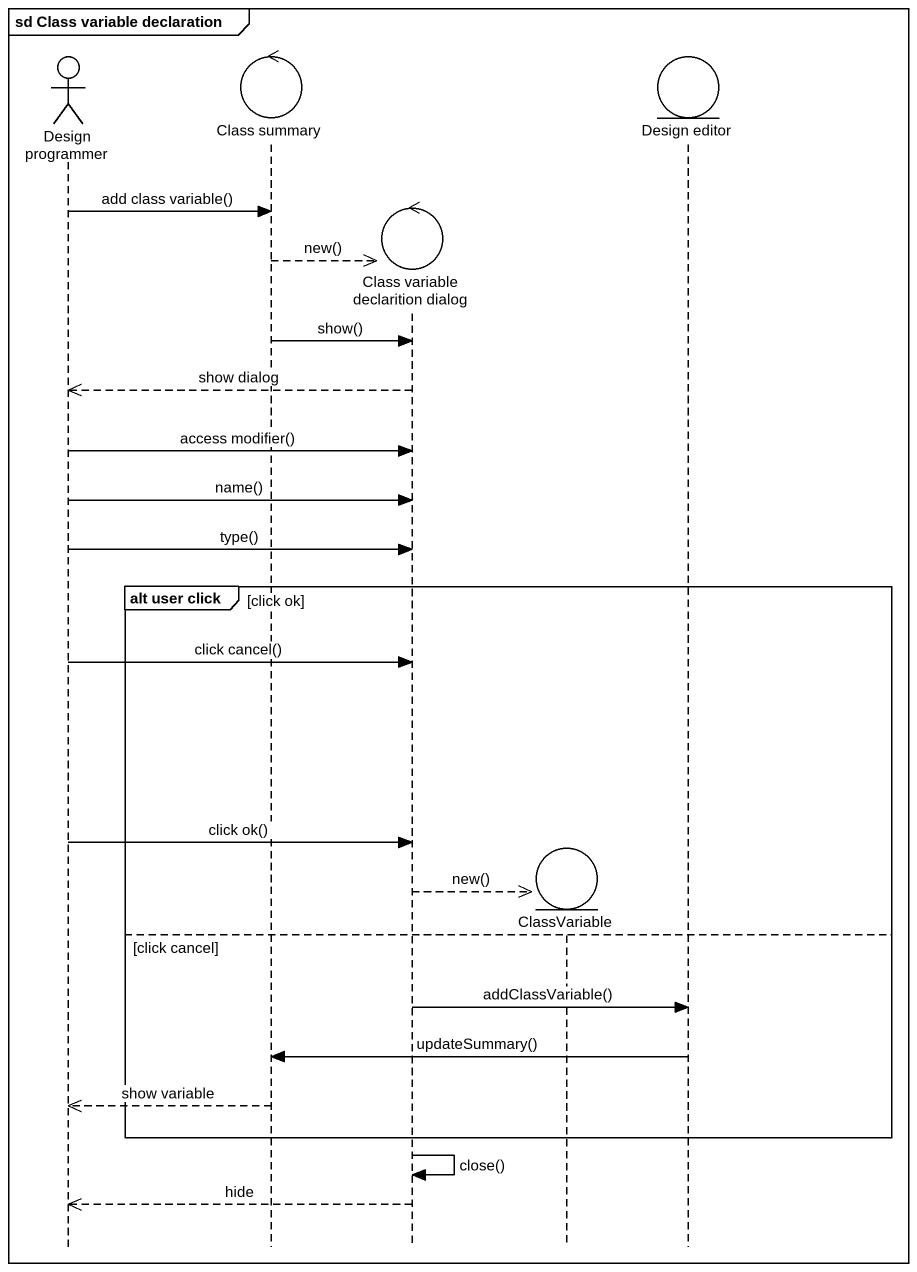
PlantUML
@startuml
mainframe sd Class variable declaration
hide footbox
actor "Design programmer" as Design_programmer
control "Class summary" as Class_summary
control "Class variable declarition dialog" as Class_variable_declarition
entity ClassVariable
entity "Design editor" as Design_editor

Design_programmer -> Class_summary : add class variable()
Class_summary -->> Class_variable_declarition ** : new()
Class_summary -> Class_variable_declarition : show()
Class_variable_declarition -->> Design_programmer : show dialog
Design_programmer -> Class_variable_declarition : access modifier()
Design_programmer -> Class_variable_declarition : name()
Design_programmer -> Class_variable_declarition : type()
group alt user click [click ok]
  Design_programmer -> Class_variable_declarition : click cancel()
  Design_programmer -> Class_variable_declarition : click ok()
  Class_variable_declarition -->> ClassVariable ** : new()
else click cancel
  Class_variable_declarition -> Design_editor : addClassVariable()
  Design_editor -> Class_summary : updateSummary()
  Class_summary -->> Design_programmer : show variable
end
Class_variable_declarition -> Class_variable_declarition : close()
Class_variable_declarition -->> Design_programmer : hide
@enduml
